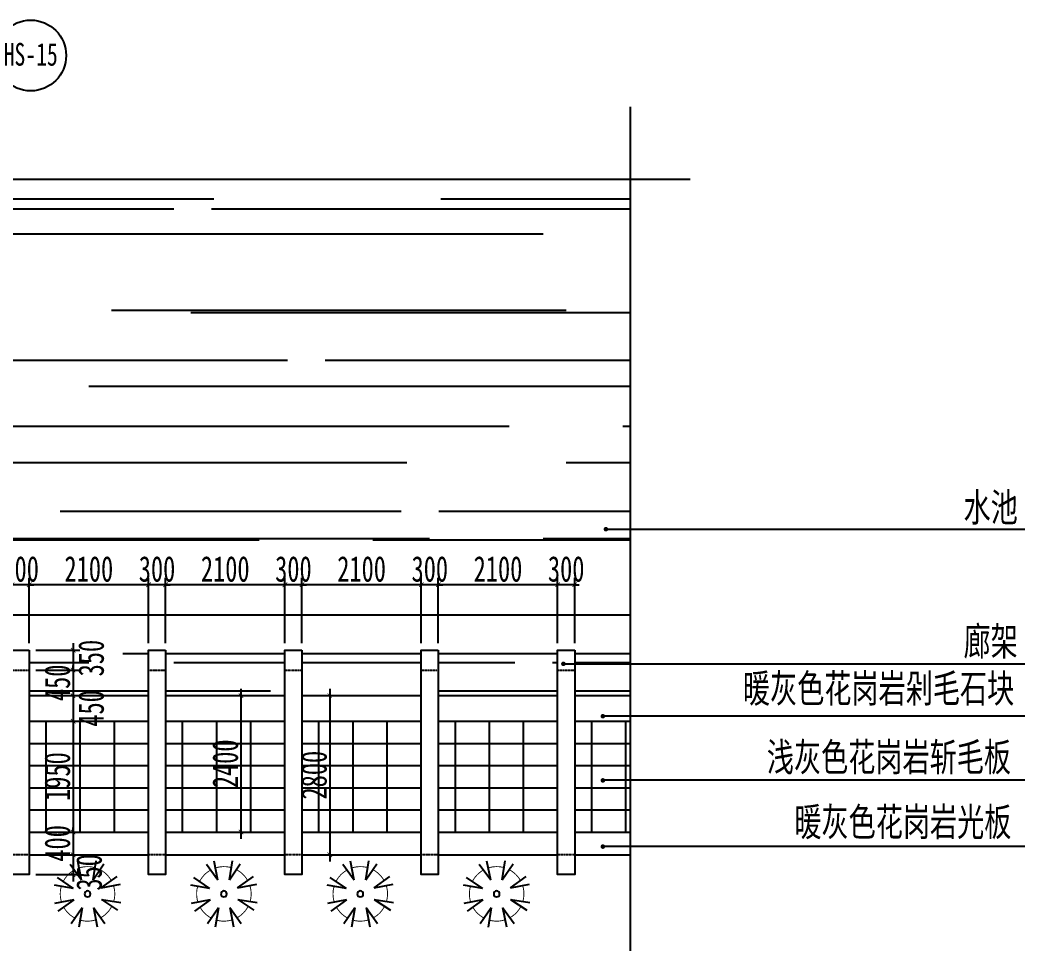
# Model space of a CAD drawing. Extents: x 225307 to 340959, y 27372 to 84205.
# Drawn here: x 264059 to 281741, y 67832 to 84087 of the extents above; entities that cross this region are included whole.
import ezdxf
from ezdxf.enums import TextEntityAlignment as Align

# ---------------------------------------------------------------- set-up
doc = ezdxf.new("R2010")
doc.units = 0
doc.header["$MEASUREMENT"] = 0
for name, pattern in [('CONTINOUS', [0]), ('DASHED', [0.75, 0.5, -0.25]), ('HIDDEN', [7.5, 5, -2.5])]:
    doc.linetypes.add(name, pattern=pattern)
doc.layers.get('0').update_dxf_attribs({"linetype": 'CONTINUOUS'})
doc.layers.get('DEFPOINTS').update_dxf_attribs({"linetype": 'DASHED'})
for name, color, linetype in [('3', 7, 'CONTINUOUS'), ('4', 4, 'CONTINUOUS'), ('DIM1', 4, 'CONTINUOUS'), ('LAYER4', 4, 'CONTINUOUS'), ('PH', 8, 'CONTINUOUS'), ('TREE1', 93, 'CONTINUOUS'), ('道路', 3, 'CONTINUOUS')]:
    doc.layers.add(name, color=color, linetype=linetype)
doc.styles.add('DIM_FONT', font='@SimSun.ttf', dxfattribs={"width": 0.8})
doc.styles.add('宋体', font='SimSun.ttf', dxfattribs={"width": 0.7})
doc.dimstyles.new('NORMAL', dxfattribs={"dimtxt": 300, "dimasz": 1, "dimexe": 250, "dimexo": 300, "dimgap": 150, "dimtad": 1, "dimdec": 0, "dimzin": 0, "dimtxsty": 'DIM_FONT', "dimblk": '_DIMX', "dimblk1": 'ARCHTICK', "dimblk2": 'ARCHTICK', "dimcen": 0.09, "dimdle": 20, "dimclrd": 4, "dimclre": 4, "dimclrt": 7, "dimazin": 3, "dimtfac": 1, "dimtdec": 0, "dimtix": 1, "dimtmove": 0, "dimatfit": 3, "dimtolj": 1, "dimtzin": 0})

# ---------------------------------------------------------------- blocks, each defined once
blk = doc.blocks.new('_ARCHTICK')
at = {"color": 0, "linetype": 'BYBLOCK', "const_width": 0.15}
blk.add_lwpolyline([(-0.5, -0.5), (0.5, 0.5)], dxfattribs=at)
blk = doc.blocks.new('*D85')
at = {"color": 8, "linetype": 'BYBLOCK'}
for p, q in [((273518.8805314902, 73121.03866150657), (273518.8805314902, 74272.52826298385)), ((273818.8805314895, 73121.0386615061), (273818.8805314895, 74272.52826298385)), ((273518.8805314902, 74152.52826298385), (273438.8805314902, 74152.52826298385)), ((273818.8805314895, 74152.52826298385), (273518.8805314902, 74152.52826298385)), ((273818.8805314895, 74152.52826298385), (273898.8805314895, 74152.52826298385))]:
    blk.add_line(p, q, dxfattribs=at)
at = {"layer": 'DEFPOINTS', "color": 0, "linetype": 'BYBLOCK'}
for p in [(273518.8805314902, 74152.52826298385), (273518.8805314902, 73001.03866150657, 5587.655974480675), (273818.8805314895, 73001.0386615061, 5587.655974480675)]:
    blk.add_point(p, dxfattribs=at)
at = {"color": 8, "linetype": 'BYBLOCK', "xscale": 80, "yscale": 80, "zscale": 80}
blk.add_blockref('_ARCHTICK', (273518.8805314902, 74152.52826298385), dxfattribs=at)
at = {"color": 8, "linetype": 'BYBLOCK', "xscale": 80, "yscale": 80, "zscale": 80, "rotation": 180}
blk.add_blockref('_ARCHTICK', (273818.8805314895, 74152.52826298385), dxfattribs=at)
at = {"color": 4, "linetype": 'BYBLOCK', "insert": (273668.8805314898, 74427.52826298385), "char_height": 450, "attachment_point": 5, "style": '宋体'}
blk.add_mtext('\\A1;300', dxfattribs=at)
blk = doc.blocks.new('_DIMX')
blk.add_line((-150, 0), (150, 0))
at = {"const_width": 50}
blk.add_lwpolyline([(-70, -70), (70, 70)], dxfattribs=at)
blk = doc.blocks.new('*D88')
at = {"color": 8, "linetype": 'BYBLOCK'}
for p, q in [((268718.8805314907, 73121.038661504), (268718.8805314907, 74272.52826298385)), ((269018.8805314895, 73121.03866150546), (269018.8805314895, 74272.52826298385)), ((268718.8805314907, 74152.52826298385), (268638.8805314907, 74152.52826298385)), ((269018.8805314895, 74152.52826298385), (268718.8805314907, 74152.52826298385)), ((269018.8805314895, 74152.52826298385), (269098.8805314895, 74152.52826298385))]:
    blk.add_line(p, q, dxfattribs=at)
at = {"layer": 'DEFPOINTS', "color": 0, "linetype": 'BYBLOCK'}
for p in [(268718.8805314907, 74152.52826298385), (268718.8805314907, 73001.038661504, 4944.199196103416), (269018.8805314895, 73001.03866150546, 4944.199196103416)]:
    blk.add_point(p, dxfattribs=at)
at = {"color": 8, "linetype": 'BYBLOCK', "xscale": 80, "yscale": 80, "zscale": 80}
blk.add_blockref('_ARCHTICK', (268718.8805314907, 74152.52826298385), dxfattribs=at)
at = {"color": 8, "linetype": 'BYBLOCK', "xscale": 80, "yscale": 80, "zscale": 80, "rotation": 180}
blk.add_blockref('_ARCHTICK', (269018.8805314895, 74152.52826298385), dxfattribs=at)
at = {"color": 4, "linetype": 'BYBLOCK', "insert": (268868.8805314901, 74427.52826298385), "char_height": 450, "attachment_point": 5, "style": '宋体'}
blk.add_mtext('\\A1;300', dxfattribs=at)
blk = doc.blocks.new('*D89')
at = {"color": 8, "linetype": 'BYBLOCK'}
for p, q in [((269018.8805314895, 73121.03866150546), (269018.8805314895, 74272.52826298385)), ((271118.8805314907, 73121.03866150598), (271118.8805314907, 74272.52826298385)), ((271238.8805314907, 74152.52826298385), (268898.8805314895, 74152.52826298385))]:
    blk.add_line(p, q, dxfattribs=at)
at = {"layer": 'DEFPOINTS', "color": 0, "linetype": 'BYBLOCK'}
for p in [(269018.8805314895, 74152.52826298385), (269018.8805314895, 73001.03866150546, 4944.199196103416), (271118.8805314907, 73001.03866150598, 5265.927585292045)]:
    blk.add_point(p, dxfattribs=at)
at = {"color": 8, "linetype": 'BYBLOCK', "xscale": 80, "yscale": 80, "zscale": 80, "rotation": 180}
blk.add_blockref('_ARCHTICK', (269018.8805314895, 74152.52826298385), dxfattribs=at)
at = {"color": 8, "linetype": 'BYBLOCK', "xscale": 80, "yscale": 80, "zscale": 80}
blk.add_blockref('_ARCHTICK', (271118.8805314907, 74152.52826298385), dxfattribs=at)
at = {"color": 4, "linetype": 'BYBLOCK', "insert": (270068.8805314901, 74427.52826298385), "char_height": 450, "attachment_point": 5, "style": '宋体'}
blk.add_mtext('\\A1;2100', dxfattribs=at)
blk = doc.blocks.new('*D90')
at = {"color": 8, "linetype": 'BYBLOCK'}
for p, q in [((271118.8805314907, 73121.03866150598), (271118.8805314907, 74272.52826298385)), ((271418.8805314897, 73121.03866150587), (271418.8805314897, 74272.52826298385)), ((271118.8805314907, 74152.52826298385), (271038.8805314907, 74152.52826298385)), ((271418.8805314897, 74152.52826298385), (271118.8805314907, 74152.52826298385)), ((271418.8805314897, 74152.52826298385), (271498.8805314897, 74152.52826298385))]:
    blk.add_line(p, q, dxfattribs=at)
at = {"layer": 'DEFPOINTS', "color": 0, "linetype": 'BYBLOCK'}
for p in [(271118.8805314907, 74152.52826298385), (271118.8805314907, 73001.03866150598, 5265.927585292045), (271418.8805314897, 73001.03866150587, 5265.927585292045)]:
    blk.add_point(p, dxfattribs=at)
at = {"color": 8, "linetype": 'BYBLOCK', "xscale": 80, "yscale": 80, "zscale": 80}
blk.add_blockref('_ARCHTICK', (271118.8805314907, 74152.52826298385), dxfattribs=at)
at = {"color": 8, "linetype": 'BYBLOCK', "xscale": 80, "yscale": 80, "zscale": 80, "rotation": 180}
blk.add_blockref('_ARCHTICK', (271418.8805314897, 74152.52826298385), dxfattribs=at)
at = {"color": 4, "linetype": 'BYBLOCK', "insert": (271268.8805314902, 74427.52826298385), "char_height": 450, "attachment_point": 5, "style": '宋体'}
blk.add_mtext('\\A1;300', dxfattribs=at)
blk = doc.blocks.new('*D98')
at = {"color": 8, "linetype": 'BYBLOCK'}
for p, q in [((263918.8805314914, 73121.03866150494), (263918.8805314914, 74272.52826298385)), ((264218.8805314907, 73121.0386615047), (264218.8805314907, 74272.52826298385)), ((263918.8805314914, 74152.52826298385), (263838.8805314914, 74152.52826298385)), ((264218.8805314907, 74152.52826298385), (263918.8805314914, 74152.52826298385)), ((264218.8805314907, 74152.52826298385), (264298.8805314907, 74152.52826298385))]:
    blk.add_line(p, q, dxfattribs=at)
at = {"layer": 'DEFPOINTS', "color": 0, "linetype": 'BYBLOCK'}
for p in [(263918.8805314914, 74152.52826298385), (263918.8805314914, 73001.03866150494, 4300.742417726158), (264218.8805314907, 73001.0386615047, 4300.742417726158)]:
    blk.add_point(p, dxfattribs=at)
at = {"color": 8, "linetype": 'BYBLOCK', "xscale": 80, "yscale": 80, "zscale": 80}
blk.add_blockref('_ARCHTICK', (263918.8805314914, 74152.52826298385), dxfattribs=at)
at = {"color": 8, "linetype": 'BYBLOCK', "xscale": 80, "yscale": 80, "zscale": 80, "rotation": 180}
blk.add_blockref('_ARCHTICK', (264218.8805314907, 74152.52826298385), dxfattribs=at)
at = {"color": 4, "linetype": 'BYBLOCK', "insert": (264068.880531491, 74427.52826298385), "char_height": 450, "attachment_point": 5, "style": '宋体'}
blk.add_mtext('\\A1;300', dxfattribs=at)
blk = doc.blocks.new('*D99')
at = {"color": 8, "linetype": 'BYBLOCK'}
for p, q in [((264218.8805314907, 73121.0386615047), (264218.8805314907, 74272.52826298385)), ((266318.8805314911, 73121.03866150453), (266318.8805314911, 74272.52826298385)), ((266438.8805314911, 74152.52826298385), (264098.8805314907, 74152.52826298385))]:
    blk.add_line(p, q, dxfattribs=at)
at = {"layer": 'DEFPOINTS', "color": 0, "linetype": 'BYBLOCK'}
for p in [(264218.8805314907, 74152.52826298385), (264218.8805314907, 73001.0386615047, 4300.742417726158), (266318.8805314911, 73001.03866150453, 4622.470806914787)]:
    blk.add_point(p, dxfattribs=at)
at = {"color": 8, "linetype": 'BYBLOCK', "xscale": 80, "yscale": 80, "zscale": 80, "rotation": 180}
blk.add_blockref('_ARCHTICK', (264218.8805314907, 74152.52826298385), dxfattribs=at)
at = {"color": 8, "linetype": 'BYBLOCK', "xscale": 80, "yscale": 80, "zscale": 80}
blk.add_blockref('_ARCHTICK', (266318.8805314911, 74152.52826298385), dxfattribs=at)
at = {"color": 4, "linetype": 'BYBLOCK', "insert": (265268.8805314909, 74427.52826298385), "char_height": 450, "attachment_point": 5, "style": '宋体'}
blk.add_mtext('\\A1;2100', dxfattribs=at)
blk = doc.blocks.new('*D100')
at = {"color": 8, "linetype": 'BYBLOCK'}
for p, q in [((266318.8805314911, 73121.03866150453), (266318.8805314911, 74272.52826298385)), ((266618.8805314902, 73121.03866150447), (266618.8805314902, 74272.52826298385)), ((266318.8805314911, 74152.52826298385), (266238.8805314911, 74152.52826298385)), ((266618.8805314902, 74152.52826298385), (266318.8805314911, 74152.52826298385)), ((266618.8805314902, 74152.52826298385), (266698.8805314902, 74152.52826298385))]:
    blk.add_line(p, q, dxfattribs=at)
at = {"layer": 'DEFPOINTS', "color": 0, "linetype": 'BYBLOCK'}
for p in [(266318.8805314911, 74152.52826298385), (266318.8805314911, 73001.03866150453, 4622.470806914787), (266618.8805314902, 73001.03866150447, 4622.470806914787)]:
    blk.add_point(p, dxfattribs=at)
at = {"color": 8, "linetype": 'BYBLOCK', "xscale": 80, "yscale": 80, "zscale": 80}
blk.add_blockref('_ARCHTICK', (266318.8805314911, 74152.52826298385), dxfattribs=at)
at = {"color": 8, "linetype": 'BYBLOCK', "xscale": 80, "yscale": 80, "zscale": 80, "rotation": 180}
blk.add_blockref('_ARCHTICK', (266618.8805314902, 74152.52826298385), dxfattribs=at)
at = {"color": 4, "linetype": 'BYBLOCK', "insert": (266468.8805314907, 74427.52826298385), "char_height": 450, "attachment_point": 5, "style": '宋体'}
blk.add_mtext('\\A1;300', dxfattribs=at)
blk = doc.blocks.new('*D101')
at = {"color": 8, "linetype": 'BYBLOCK'}
for p, q in [((264991.3238202363, 73121.03866150633), (264991.3238202363, 72531.03866150587)), ((264338.8805314921, 73001.03866150633), (265111.3238202363, 73001.03866150633)), ((264338.8805314916, 72651.03866150587), (265111.3238202363, 72651.03866150587))]:
    blk.add_line(p, q, dxfattribs=at)
at = {"layer": 'DEFPOINTS', "color": 0, "linetype": 'BYBLOCK'}
for p in [(264218.8805314921, 73001.03866150633, 4300.742417726158), (264218.8805314916, 72651.03866150587, 4300.742417726158), (264991.3238202363, 72651.03866150587)]:
    blk.add_point(p, dxfattribs=at)
at = {"color": 8, "linetype": 'BYBLOCK', "xscale": 80, "yscale": 80, "zscale": 80}
for p, rotation in [((264991.3238202363, 73001.03866150633), 90), ((264991.3238202363, 72651.03866150587), 270)]:
    blk.add_blockref('_ARCHTICK', p, dxfattribs=dict(at, rotation=rotation))
at = {"color": 4, "linetype": 'BYBLOCK', "insert": (265311.3389536048, 72860.98968850986), "char_height": 450, "attachment_point": 5, "rotation": 90, "style": '宋体'}
blk.add_mtext('\\A1;350', dxfattribs=at)
blk = doc.blocks.new('*D102')
at = {"color": 8, "linetype": 'BYBLOCK'}
for p, q in [((266618.8805314902, 73121.03866150447), (266618.8805314902, 74272.52826298385)), ((268718.8805314907, 73121.038661504), (268718.8805314907, 74272.52826298385)), ((268838.8805314907, 74152.52826298385), (266498.8805314902, 74152.52826298385))]:
    blk.add_line(p, q, dxfattribs=at)
at = {"layer": 'DEFPOINTS', "color": 0, "linetype": 'BYBLOCK'}
for p in [(266618.8805314902, 74152.52826298385), (266618.8805314902, 73001.03866150447, 4622.470806914787), (268718.8805314907, 73001.038661504, 4944.199196103416)]:
    blk.add_point(p, dxfattribs=at)
at = {"color": 8, "linetype": 'BYBLOCK', "xscale": 80, "yscale": 80, "zscale": 80, "rotation": 180}
blk.add_blockref('_ARCHTICK', (266618.8805314902, 74152.52826298385), dxfattribs=at)
at = {"color": 8, "linetype": 'BYBLOCK', "xscale": 80, "yscale": 80, "zscale": 80}
blk.add_blockref('_ARCHTICK', (268718.8805314907, 74152.52826298385), dxfattribs=at)
at = {"color": 4, "linetype": 'BYBLOCK', "insert": (267668.8805314904, 74427.52826298385), "char_height": 450, "attachment_point": 5, "style": '宋体'}
blk.add_mtext('\\A1;2100', dxfattribs=at)
blk = doc.blocks.new('*D103')
at = {"color": 8, "linetype": 'BYBLOCK'}
for p, q in [((271418.8805314897, 73121.03866150587), (271418.8805314897, 74272.52826298385)), ((273518.8805314902, 73121.03866150657), (273518.8805314902, 74272.52826298385)), ((273638.8805314902, 74152.52826298385), (271298.8805314897, 74152.52826298385))]:
    blk.add_line(p, q, dxfattribs=at)
at = {"layer": 'DEFPOINTS', "color": 0, "linetype": 'BYBLOCK'}
for p in [(271418.8805314897, 74152.52826298385), (271418.8805314897, 73001.03866150587, 5265.927585292045), (273518.8805314902, 73001.03866150657, 5587.655974480675)]:
    blk.add_point(p, dxfattribs=at)
at = {"color": 8, "linetype": 'BYBLOCK', "xscale": 80, "yscale": 80, "zscale": 80, "rotation": 180}
blk.add_blockref('_ARCHTICK', (271418.8805314897, 74152.52826298385), dxfattribs=at)
at = {"color": 8, "linetype": 'BYBLOCK', "xscale": 80, "yscale": 80, "zscale": 80}
blk.add_blockref('_ARCHTICK', (273518.8805314902, 74152.52826298385), dxfattribs=at)
at = {"color": 4, "linetype": 'BYBLOCK', "insert": (272468.88053149, 74427.52826298385), "char_height": 450, "attachment_point": 5, "style": '宋体'}
blk.add_mtext('\\A1;2100', dxfattribs=at)
blk = doc.blocks.new('*D104')
at = {"color": 8, "linetype": 'BYBLOCK'}
for p, q in [((269508.6960724277, 72321.03866150939), (269508.6960724277, 69281.03866150916)), ((269334.9693844466, 72201.03866150939), (269628.6960724277, 72201.03866150939)), ((269317.1678267914, 69401.03866150916), (269628.6960724277, 69401.03866150916))]:
    blk.add_line(p, q, dxfattribs=at)
at = {"layer": 'DEFPOINTS', "color": 0, "linetype": 'BYBLOCK'}
for p in [(269214.9693844466, 72201.03866150939, 7692.295853757033), (269197.1678267914, 69401.03866150916, 10987.10117897923), (269508.6960724277, 69401.03866150916)]:
    blk.add_point(p, dxfattribs=at)
at = {"color": 8, "linetype": 'BYBLOCK', "xscale": 80, "yscale": 80, "zscale": 80}
for p, rotation in [((269508.6960724277, 72201.03866150939), 90), ((269508.6960724277, 69401.03866150916), 270)]:
    blk.add_blockref('_ARCHTICK', p, dxfattribs=dict(at, rotation=rotation))
at = {"color": 4, "linetype": 'BYBLOCK', "insert": (269233.6960724277, 70801.03866150927), "char_height": 450, "attachment_point": 5, "rotation": 90, "style": '宋体'}
blk.add_mtext('\\A1;2800', dxfattribs=at)
blk = doc.blocks.new('*D105')
at = {"color": 8, "linetype": 'BYBLOCK'}
for p, q in [((267946.085300292, 72321.03866150916), (267946.085300292, 69681.03866150852)), ((267094.9088015402, 72201.03866150916), (268066.085300292, 72201.03866150916)), ((267094.9088015402, 69801.03866150852), (268066.085300292, 69801.03866150852))]:
    blk.add_line(p, q, dxfattribs=at)
at = {"layer": 'DEFPOINTS', "color": 0, "linetype": 'BYBLOCK'}
for p in [(266974.9088015402, 72201.03866150916, 7692.295853757033), (266974.9088015402, 69801.03866150852, 10689.19958874834), (267946.085300292, 69801.03866150852)]:
    blk.add_point(p, dxfattribs=at)
at = {"color": 8, "linetype": 'BYBLOCK', "xscale": 80, "yscale": 80, "zscale": 80}
for p, rotation in [((267946.085300292, 72201.03866150916), 90), ((267946.085300292, 69801.03866150852), 270)]:
    blk.add_blockref('_ARCHTICK', p, dxfattribs=dict(at, rotation=rotation))
at = {"color": 4, "linetype": 'BYBLOCK', "insert": (267671.085300292, 71001.03866150884), "char_height": 450, "attachment_point": 5, "rotation": 90, "style": '宋体'}
blk.add_mtext('\\A1;2400', dxfattribs=at)
blk = doc.blocks.new('*D118')
at = {"color": 8, "linetype": 'BYBLOCK'}
for p, q in [((264991.3238202363, 71871.0386615089), (264991.3238202363, 69681.0386615082)), ((264338.8805314909, 71751.0386615089), (265111.3238202363, 71751.0386615089)), ((264338.8805314904, 69801.0386615082), (265111.3238202363, 69801.0386615082))]:
    blk.add_line(p, q, dxfattribs=at)
at = {"layer": 'DEFPOINTS', "color": 0, "linetype": 'BYBLOCK'}
for p in [(264218.8805314909, 71751.0386615089, 7692.295853757033), (264218.8805314904, 69801.0386615082, 10319.74436546435), (264991.3238202363, 69801.0386615082)]:
    blk.add_point(p, dxfattribs=at)
at = {"color": 8, "linetype": 'BYBLOCK', "xscale": 80, "yscale": 80, "zscale": 80}
for p, rotation in [((264991.3238202363, 71751.0386615089), 90), ((264991.3238202363, 69801.0386615082), 270)]:
    blk.add_blockref('_ARCHTICK', p, dxfattribs=dict(at, rotation=rotation))
at = {"color": 4, "linetype": 'BYBLOCK', "insert": (264716.3238202363, 70776.03866150854), "char_height": 450, "attachment_point": 5, "rotation": 90, "style": '宋体'}
blk.add_mtext('\\A1;1950', dxfattribs=at)
blk = doc.blocks.new('*D119')
at = {"color": 8, "linetype": 'BYBLOCK'}
for p, q in [((264991.3238202363, 69521.03866150796), (264991.3238202363, 68931.03866150657)), ((264338.8805314904, 69401.03866150796), (265111.3238202363, 69401.03866150796)), ((264338.8805314909, 69051.03866150657), (265111.3238202363, 69051.03866150657))]:
    blk.add_line(p, q, dxfattribs=at)
at = {"layer": 'DEFPOINTS', "color": 0, "linetype": 'BYBLOCK'}
for p in [(264218.8805314904, 69401.03866150796, 10319.74436546434), (264218.8805314909, 69051.03866150657, 4300.742417726158), (264991.3238202363, 69051.03866150657)]:
    blk.add_point(p, dxfattribs=at)
at = {"color": 8, "linetype": 'BYBLOCK', "xscale": 80, "yscale": 80, "zscale": 80}
for p, rotation in [((264991.3238202363, 69401.03866150796), 90), ((264991.3238202363, 69051.03866150657), 270)]:
    blk.add_blockref('_ARCHTICK', p, dxfattribs=dict(at, rotation=rotation))
at = {"color": 4, "linetype": 'BYBLOCK', "insert": (265275.160169284, 69091.03866150726), "char_height": 450, "attachment_point": 5, "rotation": 90, "style": '宋体'}
blk.add_mtext('\\A1;350', dxfattribs=at)
blk = doc.blocks.new('*D120')
at = {"color": 8, "linetype": 'BYBLOCK'}
for p, q in [((264991.3238202363, 69801.0386615082), (264991.3238202363, 69881.0386615082)), ((264338.8805314904, 69801.0386615082), (265111.3238202363, 69801.0386615082)), ((264991.3238202363, 69801.0386615082), (264991.3238202363, 69401.03866150796)), ((264338.8805314904, 69401.03866150796), (265111.3238202363, 69401.03866150796)), ((264991.3238202363, 69401.03866150796), (264991.3238202363, 69321.03866150796))]:
    blk.add_line(p, q, dxfattribs=at)
at = {"layer": 'DEFPOINTS', "color": 0, "linetype": 'BYBLOCK'}
for p in [(264218.8805314904, 69801.0386615082, 10319.74436546435), (264218.8805314904, 69401.03866150796, 10319.74436546434), (264991.3238202363, 69401.03866150796)]:
    blk.add_point(p, dxfattribs=at)
at = {"color": 8, "linetype": 'BYBLOCK', "xscale": 80, "yscale": 80, "zscale": 80}
for p, rotation in [((264991.3238202363, 69801.0386615082), 270), ((264991.3238202363, 69401.03866150796), 90)]:
    blk.add_blockref('_ARCHTICK', p, dxfattribs=dict(at, rotation=rotation))
at = {"color": 4, "linetype": 'BYBLOCK', "insert": (264716.3238202363, 69601.03866150808), "char_height": 450, "attachment_point": 5, "rotation": 90, "style": '宋体'}
blk.add_mtext('\\A1;400', dxfattribs=at)
blk = doc.blocks.new('*D121')
at = {"color": 8, "linetype": 'BYBLOCK'}
for p, q in [((264991.3238202363, 72321.0386615089), (264991.3238202363, 71631.0386615089)), ((264338.8805314909, 72201.0386615089), (265111.3238202363, 72201.0386615089)), ((264338.8805314909, 71751.0386615089), (265111.3238202363, 71751.0386615089))]:
    blk.add_line(p, q, dxfattribs=at)
at = {"layer": 'DEFPOINTS', "color": 0, "linetype": 'BYBLOCK'}
for p in [(264218.8805314909, 72201.0386615089, 7692.295853757033), (264218.8805314909, 71751.0386615089, 7692.295853757033), (264991.3238202363, 71751.0386615089)]:
    blk.add_point(p, dxfattribs=at)
at = {"color": 8, "linetype": 'BYBLOCK', "xscale": 80, "yscale": 80, "zscale": 80}
for p, rotation in [((264991.3238202363, 72201.0386615089), 90), ((264991.3238202363, 71751.0386615089), 270)]:
    blk.add_blockref('_ARCHTICK', p, dxfattribs=dict(at, rotation=rotation))
at = {"color": 4, "linetype": 'BYBLOCK', "insert": (265311.1974151427, 71976.0386615089), "char_height": 450, "attachment_point": 5, "rotation": 90, "style": '宋体'}
blk.add_mtext('\\A1;450', dxfattribs=at)
blk = doc.blocks.new('*D122')
at = {"color": 8, "linetype": 'BYBLOCK'}
for p, q in [((264991.3238202363, 72651.03866150587), (264991.3238202363, 72731.03866150587)), ((264338.8805314911, 72651.03866150587), (265111.3238202363, 72651.03866150587)), ((264991.3238202363, 72651.03866150587), (264991.3238202363, 72201.0386615089)), ((264338.8805314909, 72201.0386615089), (265111.3238202363, 72201.0386615089)), ((264991.3238202363, 72201.0386615089), (264991.3238202363, 72121.0386615089))]:
    blk.add_line(p, q, dxfattribs=at)
at = {"layer": 'DEFPOINTS', "color": 0, "linetype": 'BYBLOCK'}
for p in [(264218.8805314911, 72651.03866150587, 4300.742417726158), (264218.8805314909, 72201.0386615089, 7692.295853757033), (264991.3238202363, 72201.0386615089)]:
    blk.add_point(p, dxfattribs=at)
at = {"color": 8, "linetype": 'BYBLOCK', "xscale": 80, "yscale": 80, "zscale": 80}
for p, rotation in [((264991.3238202363, 72651.03866150587), 270), ((264991.3238202363, 72201.0386615089), 90)]:
    blk.add_blockref('_ARCHTICK', p, dxfattribs=dict(at, rotation=rotation))
at = {"color": 4, "linetype": 'BYBLOCK', "insert": (264716.3238202363, 72426.03866150738), "char_height": 450, "attachment_point": 5, "rotation": 90, "style": '宋体'}
blk.add_mtext('\\A1;450', dxfattribs=at)
blk = doc.blocks.new('树-枫1')
for p, q in [((-2.91038304567337e-11, 411.7665575233841), (-114.9334954407823, 934.8965906381927)), ((-2.91038304567337e-11, 411.7665575233841), (114.9334954407241, 934.8965906381927)), ((-291.1629250905826, 291.1629250906553), (-742.3419729600428, 579.8014649368561)), ((-291.1629250905826, 291.1629250906553), (-579.8014649367833, 742.341972960101)), ((291.1629250905244, 291.1629250906553), (579.8014649367105, 742.341972960101)), ((291.1629250905244, 291.1629250906553), (742.34197295997, 579.8014649368415)), ((-411.7665575233113, 1.01863406598568e-10), (-934.89659063812, 114.933495440855)), ((-411.7665575233113, 1.01863406598568e-10), (-934.89659063812, -114.9334954406513)), ((411.7665575232531, 1.01863406598568e-10), (934.8965906380618, 114.9334954408405)), ((411.7665575232531, 1.01863406598568e-10), (934.8965906380618, -114.9334954406659)), ((-291.1629250905826, -291.1629250904516), (-742.3419729600282, -579.8014649366523)), ((-291.1629250905826, -291.1629250904516), (-579.8014649367833, -742.3419729599118)), ((-2.91038304567337e-11, -411.7665575231731), (-114.9334954407823, -934.8965906379817)), ((-2.91038304567337e-11, -411.7665575231731), (114.9334954407241, -934.8965906379817)), ((291.1629250905098, -291.1629250904516), (579.8014649367105, -742.3419729598972)), ((291.1629250905098, -291.1629250904516), (742.34197295997, -579.8014649366451))]:
    blk.add_line(p, q)
at = {"const_width": 25}
for points in [[(-73.51751849171706, 746.3880857000477, 0.1483327949305524), (-475.7913409338362, 579.7608126568521, 0.1483327949305524)], [(475.7913409337634, 579.7608126568593, 0.1483327949305518), (73.5175184916443, 746.3880857000477)], [(-579.7608126567793, 475.7913409339089, 0.1483327949305548), (-746.3880856999749, 73.51751849178254, 0.1483327949305548)], [(746.3880856999167, 73.51751849176799, 0.1483327949305576), (579.7608126567211, 475.7913409339017, 0.1483327949305576)], [(-746.3880856999749, -73.51751849157881, 0.148332794930556), (-579.7608126567939, -475.7913409337125, 0.148332794930556)], [(579.7608126567357, -475.7913409337198, 0.1483327949305557), (746.3880856999167, -73.51751849158609, 0.1483327949305557)], [(-475.7913409338507, -579.7608126566629, 0.1483327949305596), (-73.51751849171706, -746.388085699873, 0.1483327949305596)], [(73.51751849165885, -746.388085699873, 0.1483327949305524), (475.791340933778, -579.7608126566774, 0.1483327949305524)]]:
    blk.add_lwpolyline(points, format="xyb", dxfattribs=at)
blk.add_circle((0, 0), 82.30093535293418)
blk = doc.blocks.new('A$C434820D8')
at = {"layer": 'PH', "color": 2, "linetype": 'CONTINOUS', "const_width": 10}
blk.add_lwpolyline([(4.999362464761361, 9.99987472826615, 0.9999999999999999), (14.99936246476136, 9.99987472826615, 1)], format="xyb", close=True, dxfattribs=at)

msp = doc.modelspace()

# ---------------------------------------------------------------- hatches: boundary and pattern name
at = {"layer": 'LAYER4'}
h = msp.add_hatch(dxfattribs=at)
h.set_pattern_fill('ANSI31', color=116, scale=1500, angle=-29.63931002791374, style=0)
h.set_pattern_definition([(15.36068997208626, (-2090478.03543849, -7165.828365628554), (-49.66773738461087, 180.8020073536058), [])])
edge = h.paths.add_edge_path()
edge.add_arc((261958.491606254, 67105.26959016094), 823.2681730234032, 3.089970072743593, 289.6649608912077)
edge.add_arc((262829.6902999001, 66525.95253747074), 625.626365872551, 198.2511302067733, 346.9912754988582)
edge.add_arc((264082.9151258265, 66832.30312836125), 783.7474926119706, 351.5487920281494, 532.6834989008258)
edge.add_arc((265067.6504957486, 66127.61074538938), 625.626365872551, 179.2596414741078, 372.9405680794135)
edge.add_arc((264082.9151258265, 66832.30312836125), 783.7474926119706, 214.7896196415563, 297.2749764761272)
edge.add_arc((265710.4855833127, 66892.463918329), 625.626365872551, 266.9674364623241, 552.9405680794135)
edge.add_arc((262829.6902999001, 66525.95253747074), 625.626365872551, 40.4818430435327, 94.50380075716588)
at = {"layer": 'PH'}
h = msp.add_hatch(dxfattribs=at)
h.set_pattern_fill('AR-RROOF', color=251, scale=2000, style=0)
h.set_pattern_definition([(0, (1440261.902473465, -125059.447172329), (4400, 2000), [30000, -4000, 10000, -2000]), (0, (1442921.902473465, -124059.447172329), (-2000, 2660), [6000, -660, 12000, -1500]), (0, (1441261.902473465, -123359.447172329), (10400, 1340), [16000, -2800, 8000, -2000])])
h.paths.add_polyline_path([(274792.8317694751, 81283.8839891889), (258044.2022777776, 81283.8839891889, -0.02585468014273187), (255432.8084914616, 80650.5768731892), (255432.8084914616, 72201.03866150808), (256718.8805314911, 72201.0386615082), (256718.8805314907, 73001.0386615068), (257018.8805314918, 73001.03866150657), (257018.8805314916, 72201.03866150846), (259118.8805314904, 72201.03866150843), (259118.88053149, 73001.03866150753), (259418.8805314914, 73001.03866150703), (259418.8805314914, 72201.03866150822), (261518.8805314902, 72201.03866150846), (261518.8805314897, 73001.03866150773), (261818.8805314909, 73001.0386615075), (261818.8805314909, 72201.03866150866), (263918.8805314904, 72201.03866150886), (263918.88053149, 73001.03866150613), (264218.8805314909, 73001.03866150633), (264218.8805314909, 72201.0386615089), (266318.8805314902, 72201.03866150936), (266318.8805314897, 73001.0386615068), (266618.8805314904, 73001.03866150657), (266618.8805314902, 72201.03866150913), (268718.8805314893, 72201.03866150939), (268718.8805314888, 73001.03866150726), (269018.8805314907, 73001.03866150703), (269018.8805314907, 72201.03866150933), (271118.8805314895, 72201.03866150959), (271118.8805314893, 73001.03866150563), (271418.8805314909, 73001.03866150517), (271418.8805314907, 72201.03866150959), (273518.8805314895, 72201.03866151006), (273518.8805314895, 73001.03866150517), (273818.8805314902, 73001.0386615047), (273818.8805314897, 72201.03866151006), (274792.8317694751, 72201.03866151003)])
h.paths.add_polyline_path([(258307.1591190315, 78374.40221212812, -1.000000272716954), (259553.2474527609, 78374.40221212812, -1.000000272716954)], flags=16)
h.paths.add_polyline_path([(257650.1442002618, 74736.91777385709, -1), (256404.0558665321, 74736.91777385709, -1)], flags=16)
h.paths.add_polyline_path([(255432.8084914616, 80650.57687318917, -0.006968190333854084), (254718.8805314923, 80526.34294763223), (254718.8805314923, 72201.03866150796), (255432.8084914616, 72201.03866150805)])
h.paths.add_polyline_path([(264378.8238202363, 71996.78866150738), (264378.8238202363, 72855.28866150738), (265053.8238202363, 72855.28866150738), (265053.8238202363, 71996.78866150738)], flags=9)
h.paths.add_polyline_path([(264973.6974151427, 71546.7886615089), (264973.6974151427, 72405.2886615089), (265648.6974151427, 72405.2886615089), (265648.6974151427, 71546.7886615089)], flags=9)
h.paths.add_polyline_path([(264973.8389536048, 72436.98968850986), (264973.8389536048, 73284.98968850986), (265648.8389536048, 73284.98968850986), (265648.8389536048, 72436.98968850986)], flags=24)

# ---------------------------------------------------------------- linework, layer by layer
at = {"layer": 'DIM1', "color": 1, "linetype": 'CONTINUOUS'}
msp.add_circle((264246.3118498212, 83464.22079442565, -2670.952778507952), 623.044166864734, dxfattribs=at)
at = {"layer": 'LAYER4', "color": 8}
for points, elevation in [([(274792.8317694751, 82562.61212547998), (274792.8317694751, 55232.63304150102), (275224.2043830421, 55006.26646652303), (274268.3512707188, 54566.64679337709), (274792.8317694751, 54411.97660871546), (274792.8317694751, 29030.55519598149)], 4067.584626059443), ([(275849.5255231197, 81283.8839891889), (250699.9041149406, 81283.8839891889), (250473.5375399626, 80852.51137562197), (250033.9178668166, 81808.36448794517), (249879.247682155, 81283.8839891889), (225306.5851945822, 81283.8839891889)], -254.7016414232967)]:
    msp.add_lwpolyline(points, dxfattribs=dict(at, elevation=elevation))
at = {"layer": 'PH', "color": 8}
for p, q in [((264518.8805314921, 69801.0386615065, 1742.695441438742), (264518.8805314918, 71751.03866150773, 642.618944030437)), ((265118.8805314921, 69801.0386615065, 1742.695441438742), (265118.8805314918, 71751.03866150773, 642.618944030437)), ((265718.8805314921, 69801.0386615065, 1742.695441438742), (265718.8805314918, 71751.03866150773, 642.618944030437)), ((266918.8805314911, 69801.03866150642, 2386.152219816095), (266918.8805314909, 71751.03866150764, 1286.07572240779)), ((267518.8805314911, 69801.03866150642, 2386.152219816095), (267518.8805314909, 71751.03866150764, 1286.07572240779)), ((268118.8805314911, 69801.03866150642, 2386.152219816095), (268118.8805314909, 71751.03866150764, 1286.07572240779)), ((269318.8805314916, 69801.0386615065, 2386.152219816), (269318.8805314914, 71751.03866150773, 1286.075722407695)), ((269918.8805314916, 69801.0386615065, 2386.152219816), (269918.8805314914, 71751.03866150773, 1286.075722407695)), ((270518.8805314916, 69801.0386615065, 2386.152219816), (270518.8805314914, 71751.03866150773, 1286.075722407695)), ((271718.8805314909, 69801.03866150357, 3029.608998193353), (271718.8805314907, 71751.03866150479, 1929.532500785048)), ((272318.8805314909, 69801.03866150357, 3029.608998193353), (272318.8805314907, 71751.03866150479, 1929.532500785048)), ((272918.8805314909, 69801.03866150357, 3029.608998193353), (272918.8805314907, 71751.03866150479, 1929.532500785048)), ((274118.8805314914, 69801.03866150366, 3029.608998193258), (274118.8805314911, 71751.03866150488, 1929.532500784953)), ((274718.8805314914, 69801.03866150366, 3029.608998193258), (274718.8805314911, 71751.03866150488, 1929.532500784953))]:
    msp.add_line(p, q, dxfattribs=at)
at = {"layer": 'PH', "color": 4}
for p, q in [((264218.8805314904, 69801.0386615082, 2372.746870266556), (266318.8805314907, 69801.03866150843, 2654.259210806687)), ((266618.8805314902, 69801.03866150843, 2694.475259455188), (268718.8805314907, 69801.0386615089, 2975.98759999532)), ((269018.8805314897, 69801.03866150913, 3016.203648643794), (271118.8805314904, 69801.03866150913, 3297.715989183995)), ((271418.8805314895, 69801.03866150959, 3337.932037832468), (273518.8805314904, 69801.03866151006, 3619.444378372642)), ((273818.8805314897, 69801.03866150983, 3659.660427021143), (274792.8317694751, 69801.03866150983, 3727.333975648959)), ((264218.8805314907, 69401.03866150796, 2372.746870266556), (266318.8805314907, 69401.03866150843, 2654.259210806687)), ((266618.88053149, 69401.03866150843, 2694.475259455186), (268718.8805314904, 69401.03866150866, 2975.987599995318)), ((269018.8805314895, 69401.03866150913, 3016.20364864379), (271118.8805314907, 69401.03866150913, 3297.715989184006)), ((271418.8805314897, 69401.03866150936, 3337.932037832465), (273518.8805314907, 69401.03866150959, 3619.444378372664)), ((273818.88053149, 69401.03866150983, 3659.660427021165), (274792.8317694751, 69401.03866150983, 3727.372766878299))]:
    msp.add_line(p, q, dxfattribs=at)
at = {"layer": 'PH', "color": 1, "linetype": 'HIDDEN'}
for p, q in [((264218.8805314904, 69401.03866150825, 8351.532769356218), (263918.8805314911, 69401.0386615082, 2332.53082161804)), ((266618.88053149, 69401.03866150872, 8673.261158544847), (266318.8805314909, 69401.03866150866, 2654.259210806669)), ((269018.8805314895, 69401.03866150918, 8994.989547733476), (268718.8805314902, 69401.03866150913, 2975.987599995298)), ((271418.8805314895, 69401.03866150732, 9316.717936922105), (271118.8805314904, 69401.03866150726, 3297.715989183927)), ((273818.8805314893, 69401.03866150674, 9638.446326110734), (273518.88053149, 69401.03866150668, 3619.444378372556))]:
    msp.add_line(p, q, dxfattribs=at)
at = {"layer": 'PH', "color": 8}
for points, elevation in [([(274369.4726134691, 75127.82117962897), (281741.314424513, 75127.82117962897)], -7946.997495197793), ([(273639.2434220844, 72757.57334876661), (281741.314424513, 72757.57334876661)], -7946.997495197793), ([(274309.971535653, 71845.87558102513), (281741.314424513, 71845.87558102513)], -7946.997495197793), ([(264218.8805314909, 71361.0386615089), (266318.8805314904, 71361.03866150936)], -254.7016414407599), ([(266618.8805314904, 71361.03866150936), (268718.8805314902, 71361.03866150959)], -254.7016414407599), ([(269018.88053149, 71361.03866150959), (271118.8805314902, 71361.03866151006)], -254.7016414407599), ([(271418.8805314904, 71361.03866150983), (273518.88053149, 71361.03866151006)], -254.7016414407599), ([(273818.88053149, 71361.03866150983), (274792.8317694751, 71361.03866150983)], -254.7016414407599), ([(264218.8805314909, 70971.0386615089), (266318.8805314904, 70971.03866150936)], -254.7016414407599), ([(266618.8805314904, 70971.03866150936), (268718.8805314902, 70971.03866150959)], -254.7016414407599), ([(269018.88053149, 70971.03866150959), (271118.8805314902, 70971.03866151006)], -254.7016414407599), ([(271418.8805314904, 70971.03866150983), (273518.88053149, 70971.03866151006)], -254.7016414407599), ([(273818.88053149, 70971.03866150983), (274792.8317694751, 70971.03866150983)], -254.7016414407599), ([(264218.8805314909, 70581.0386615089), (266318.8805314904, 70581.03866150936)], -254.7016414407599), ([(266618.8805314904, 70581.03866150936), (268718.8805314902, 70581.03866150959)], -254.7016414407599), ([(269018.88053149, 70581.03866150959), (271118.8805314902, 70581.03866151006)], -254.7016414407599), ([(271418.8805314904, 70581.03866150983), (273518.88053149, 70581.03866151006)], -254.7016414407599), ([(273818.88053149, 70581.03866150983), (274792.8317694751, 70581.03866150983)], -254.7016414407599), ([(274309.971535653, 70716.88434456386), (281741.314424513, 70716.88434456386)], -7946.997495197793), ([(264218.8805314909, 70191.0386615089), (266318.8805314904, 70191.03866150936)], -254.7016414407599), ([(266618.8805314904, 70191.03866150936), (268718.8805314902, 70191.03866150959)], -254.7016414407599), ([(269018.88053149, 70191.03866150959), (271118.8805314902, 70191.03866151006)], -254.7016414407599), ([(271418.8805314904, 70191.03866150983), (273518.88053149, 70191.03866151006)], -254.7016414407599), ([(273818.88053149, 70191.03866150983), (274792.8317694751, 70191.03866150983)], -254.7016414407599), ([(274309.971535653, 69551.37111650784), (281741.314424513, 69551.37111650784)], -7946.997495197793)]:
    msp.add_lwpolyline(points, dxfattribs=dict(at, elevation=elevation))
at = {"layer": 'PH', "color": 4}
for points, elevation in [([(264218.8805314911, 73001.03866150657), (264218.8805314907, 69051.03866150657), (263918.8805314914, 69051.03866150633), (263918.8805314902, 73001.0386615061), (264218.8805314921, 73001.03866150633)], -3646.255077471635), ([(266618.8805314904, 73001.0386615068), (266618.8805314902, 69051.0386615068), (266318.8805314911, 69051.03866150703), (266318.88053149, 73001.0386615068), (266618.8805314918, 73001.03866150657)], -3324.526688283006), ([(269018.8805314907, 73001.0386615075), (269018.8805314895, 69051.0386615075), (268718.8805314907, 69051.03866150726), (268718.880531489, 73001.03866150726), (269018.8805314911, 73001.03866150703)], -3002.798299094376), ([(271418.8805314907, 73001.0386615054), (271418.8805314897, 69051.0386615054), (271118.8805314907, 69051.03866150563), (271118.8805314893, 73001.03866150563), (271418.8805314914, 73001.03866150517)], -2681.069909905747), ([(273818.8805314902, 73001.0386615047), (273818.8805314895, 69051.03866150517), (273518.8805314902, 69051.0386615047), (273518.8805314895, 73001.03866150517), (273818.8805314914, 73001.0386615047)], -2359.341520717118), ([(264218.8805314909, 72201.0386615089), (266318.8805314904, 72201.03866150936)], -254.7016414407599), ([(266618.8805314907, 72201.03866150913), (268718.8805314897, 72201.03866150936)], -254.7016414407599), ([(269018.88053149, 72201.03866150936), (271118.8805314897, 72201.03866150959)], -254.7016414407599), ([(271418.8805314902, 72201.03866150959), (273518.88053149, 72201.03866151006)], -254.7016414407599), ([(273818.8805314897, 72201.03866151006), (274792.8317694751, 72201.03866151006)], -254.7016414407599), ([(264218.8805314909, 71751.0386615089), (266318.8805314904, 71751.03866150936)], -254.7016414407599), ([(266618.8805314904, 71751.03866150936), (268718.8805314902, 71751.03866150959)], -254.7016414407599), ([(269018.88053149, 71751.03866150959), (271118.8805314902, 71751.03866151006)], -254.7016414407599), ([(271418.8805314904, 71751.03866150983), (273518.88053149, 71751.03866151006)], -254.7016414407599), ([(273818.88053149, 71751.03866150983), (274792.8317694751, 71751.03866150983)], -254.7016414407599)]:
    msp.add_lwpolyline(points, dxfattribs=dict(at, elevation=elevation))
at = {"layer": 'PH', "color": 1, "linetype": 'HIDDEN'}
for points, elevation in [([(263918.8805314895, 72651.03866150633), (264218.8805314916, 72651.03866150587)], -3646.255077471635), ([(266318.8805314893, 72651.03866150703), (266618.8805314911, 72651.03866150703)], -3324.526688283006), ([(268718.880531489, 72651.03866151076), (269018.8805314904, 72651.03866151076)], -3002.798299094376), ([(271118.8805314888, 72651.03866150563), (271418.8805314907, 72651.03866150517)], -2681.069909905747), ([(273518.880531489, 72651.03866150494), (273818.8805314909, 72651.0386615047)], -2359.341520717118)]:
    msp.add_lwpolyline(points, dxfattribs=dict(at, elevation=elevation))

# ---------------------------------------------------------------- block references
at = {"layer": '3', "color": 1, "xscale": 4, "yscale": 4, "zscale": 4}
for p in [(274328.542218818, 75089.07475978429, 8139.421964231888), (273579.4183974721, 72720.17812137459, 8139.421964231888), (274274.257704747, 71798.39498005593, 8139.421964231888), (274274.257704747, 70669.40374359467, 8139.421964231888), (274274.257704747, 69503.89051553865, 8139.421964231888)]:
    msp.add_blockref('A$C434820D8', p, dxfattribs=at)
at = {"layer": 'TREE1', "xscale": -0.6399999999999999, "yscale": 0.6399999999999999, "zscale": 0.6399999999999999, "rotation": 23.42410434646825}
for p in [(265245.4935765633, 68712.39059286356, 5032.76979362533), (267645.4935765628, 68712.39059286333, 5354.498182813959), (270045.4935765624, 68712.39059286432, 5676.226572002588), (272445.4935765624, 68712.39059286089, 5997.954961191217)]:
    msp.add_blockref('树-枫1', p, dxfattribs=at)

# ---------------------------------------------------------------- texts
at = {"layer": '4', "style": '宋体', "width": 0.7}
for s, p in [('水池', (280661.5222923408, 75263.60602936581, -3925.392630340373)), ('廊架', (280661.5222923408, 72908.65746663815, -3925.392630340373)), ('暖灰色花岗岩剁毛石块', (276779.1288296323, 72078.62419678953, -3925.392630340373)), ('浅灰色花岗岩斩毛板', (277200.0604580975, 70869.23609779806, -3925.392630340373)), ('暖灰色花岗岩光板', (277684.1272092747, 69729.4611380853, -7946.997495197793))]:
    msp.add_text(s, height=500, dxfattribs=at).set_placement(p)
at = {"layer": 'DIM1', "linetype": 'CONTINUOUS', "style": '宋体', "width": 0.7}
msp.add_text('HS-15', height=400, dxfattribs=at).set_placement((264245.9244444229, 83285.34081702148), align=Align.CENTER)

# ---------------------------------------------------------------- dimensions: what is measured, and where the dimension line sits
at = {"layer": '3', "color": 1}
for base, p1, p2, picture, middle in [((267946.085300292, 69801.03866150852, -7946.997495197793), (266974.9088015402, 72201.03866150916, -254.7016414407599), (266974.9088015402, 69801.03866150852, 2742.202093550542), '*D105', (267671.085300292, 71001.03866150884, -7946.997495197793)), ((269508.6960724277, 69401.03866150916, -7946.997495197793), (269214.9693844466, 72201.03866150939, -254.7016414407599), (269197.1678267914, 69401.03866150916, 3040.103683781441), '*D104', (269233.6960724277, 70801.03866150927, -7946.997495197793))]:
    dim = msp.add_linear_dim(base=base, p1=p1, p2=p2, angle=90, dimstyle='NORMAL', override={"dimtxt": 450, "dimasz": 80, "dimexe": 120, "dimexo": 120, "dimgap": 50, "dimtxsty": '宋体', "dimsah": 1, "dimdle": 120, "dimclrd": 8, "dimclre": 8, "dimclrt": 4}, dxfattribs=at)
    dim.commit()
    dim.dimension.update_dxf_attribs({"geometry": picture, "text_midpoint": middle})
at = {"layer": '道路', "color": 8}
for base, p1, p2, angle, picture, middle in [((263918.8805314914, 74152.52826298385, -7946.997495197793), (264218.8805314907, 73001.0386615047, -3646.255077471635), (263918.8805314914, 73001.03866150494, -3646.255077471635), 180, '*D98', (264068.880531491, 74427.52826298385, -7946.997495197793)), ((264218.8805314907, 74152.52826298385, -7946.997495197793), (266318.8805314911, 73001.03866150453, -3324.526688283006), (264218.8805314907, 73001.0386615047, -3646.255077471635), 180, '*D99', (265268.8805314909, 74427.52826298385, -7946.997495197793)), ((266318.8805314911, 74152.52826298385, -7946.997495197793), (266618.8805314902, 73001.03866150447, -3324.526688283006), (266318.8805314911, 73001.03866150453, -3324.526688283006), 180, '*D100', (266468.8805314907, 74427.52826298385, -7946.997495197793)), ((266618.8805314902, 74152.52826298385, -7946.997495197793), (268718.8805314907, 73001.038661504, -3002.798299094376), (266618.8805314902, 73001.03866150447, -3324.526688283006), 180, '*D102', (267668.8805314904, 74427.52826298385, -7946.997495197793)), ((268718.8805314907, 74152.52826298385, -7946.997495197793), (269018.8805314895, 73001.03866150546, -3002.798299094376), (268718.8805314907, 73001.038661504, -3002.798299094376), 180, '*D88', (268868.8805314901, 74427.52826298385, -7946.997495197793)), ((269018.8805314895, 74152.52826298385, -7946.997495197793), (271118.8805314907, 73001.03866150598, -2681.069909905747), (269018.8805314895, 73001.03866150546, -3002.798299094376), 180, '*D89', (270068.8805314901, 74427.52826298385, -7946.997495197793)), ((271118.8805314907, 74152.52826298385, -7946.997495197793), (271418.8805314897, 73001.03866150587, -2681.069909905747), (271118.8805314907, 73001.03866150598, -2681.069909905747), 180, '*D90', (271268.8805314902, 74427.52826298385, -7946.997495197793)), ((271418.8805314897, 74152.52826298385, -7946.997495197793), (273518.8805314902, 73001.03866150657, -2359.341520717118), (271418.8805314897, 73001.03866150587, -2681.069909905747), 180, '*D103', (272468.88053149, 74427.52826298385, -7946.997495197793)), ((273518.8805314902, 74152.52826298385, -7946.997495197793), (273818.8805314895, 73001.0386615061, -2359.341520717118), (273518.8805314902, 73001.03866150657, -2359.341520717118), 180, '*D85', (273668.8805314898, 74427.52826298385, -7946.997495197793)), ((264991.3238202363, 72201.0386615089, -7946.997495197793), (264218.8805314911, 72651.03866150587, -3646.255077471635), (264218.8805314909, 72201.0386615089, -254.7016414407599), 90, '*D122', (264716.3238202363, 72426.03866150738, -7946.997495197793)), ((264991.3238202363, 69801.0386615082, -7946.997495197793), (264218.8805314909, 71751.0386615089, -254.7016414407599), (264218.8805314904, 69801.0386615082, 2372.746870266556), 90, '*D118', (264716.3238202363, 70776.03866150854, -7946.997495197793)), ((264991.3238202363, 69401.03866150796, -7946.997495197793), (264218.8805314904, 69801.0386615082, 2372.746870266556), (264218.8805314904, 69401.03866150796, 2372.746870266543), 90, '*D120', (264716.3238202363, 69601.03866150808, -7946.997495197793))]:
    dim = msp.add_linear_dim(base=base, p1=p1, p2=p2, angle=angle, dimstyle='NORMAL', override={"dimtxt": 450, "dimasz": 80, "dimexe": 120, "dimexo": 120, "dimgap": 50, "dimtxsty": '宋体', "dimsah": 1, "dimdle": 120, "dimclrd": 8, "dimclre": 8, "dimclrt": 4}, dxfattribs=at)
    dim.commit()
    dim.dimension.update_dxf_attribs({"geometry": picture, "text_midpoint": middle})
for base, p1, p2, picture, middle in [((264991.3238202363, 72651.03866150587, -7946.997495197793), (264218.8805314921, 73001.03866150633, -3646.255077471635), (264218.8805314916, 72651.03866150587, -3646.255077471635), '*D101', (265311.3389536048, 72860.98968850986, -7946.997495197793)), ((264991.3238202363, 71751.0386615089, -7946.997495197793), (264218.8805314909, 72201.0386615089, -254.7016414407599), (264218.8805314909, 71751.0386615089, -254.7016414407599), '*D121', (265311.1974151427, 71976.0386615089, -7946.997495197793)), ((264991.3238202363, 69051.03866150657, -7946.997495197793), (264218.8805314904, 69401.03866150796, 2372.746870266543), (264218.8805314909, 69051.03866150657, -3646.255077471635), '*D119', (265275.160169284, 69091.03866150726, -7946.997495197793))]:
    dim = msp.add_linear_dim(base=base, p1=p1, p2=p2, angle=90, dimstyle='NORMAL', override={"dimtxt": 450, "dimasz": 80, "dimexe": 120, "dimexo": 120, "dimgap": 50, "dimtxsty": '宋体', "dimsah": 1, "dimdle": 120, "dimclrd": 8, "dimclre": 8, "dimclrt": 4}, dxfattribs=at)
    dim.commit()
    dim.dimension.update_dxf_attribs({"geometry": picture, "text_midpoint": middle, "dimtype": 160})

doc.saveas('drawing.dxf')
